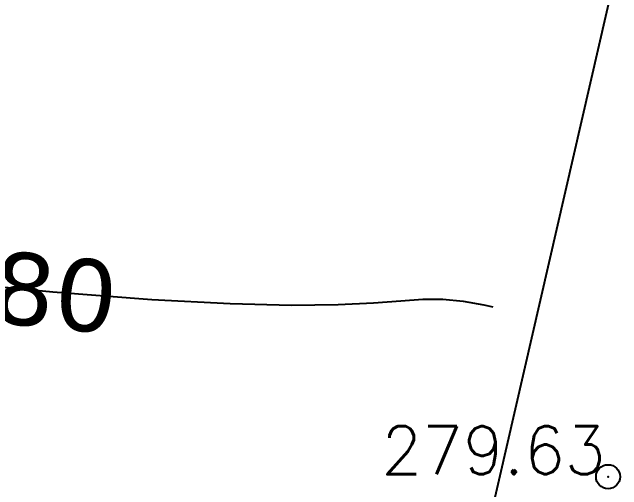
# Model space of a CAD drawing. Header units: millimetres. Extents: x 524954 to 526204, y 9523489 to 9524010.
# Drawn here: x 525815.69 to 525828.38, y 9523722.65 to 9523732.6 of the extents above; entities that cross this region are included whole.
import ezdxf
from ezdxf.enums import TextEntityAlignment as Align

# ---------------------------------------------------------------- set-up
doc = ezdxf.new("R2010")
doc.units = ezdxf.units.MM
doc.header["$PDMODE"] = 32
doc.header["$PDSIZE"] = 0.5
for name, color, linetype in [('Cloture', 7, 'Continuous'), ('CN_10_00', 1, 'Continuous'), ('Cotation Courbes de niveau', 7, 'Continuous'), ('TopoAlt', 3, 'Continuous'), ('TOPOJIS', 7, 'Continuous')]:
    doc.layers.add(name, color=color, linetype=linetype)
doc.styles.add('Simplex 1.0', font='Simplex.shx', dxfattribs={"width": 0.99, "height": 1})
doc.styles.add('Verdana 1.0', font='verdana.ttf', dxfattribs={"width": 0.99, "height": 1})
doc.linetypes.add('LIMITE1', pattern='A,6.35,-2.54,[133,ltypeshp.shx,S=2.54,R=0,X=-2.54,Y=0],-2.54,25.4', length=36.83)

# ---------------------------------------------------------------- blocks, each defined once
blk = doc.blocks.new('TCPOINT M')
at = {"color": 0}
blk.add_point((0, 0), dxfattribs=at)
at = {"layer": 'TopoAlt', "style": 'Simplex 1.0', "width": 0.99}
blk.add_attdef('ALT', (0.15, 0.15), '', height=1, dxfattribs=at)

msp = doc.modelspace()

# ---------------------------------------------------------------- linework, layer by layer
at = {"layer": 'Cloture', "linetype": 'LIMITE1', "ltscale": 0.1, "flags": 128}
msp.add_lwpolyline([(525830.481, 9523743.136), (525825.293, 9523720.582)], dxfattribs=at)
at = {"layer": 'CN_10_00', "elevation": 280, "flags": 128}
msp.add_lwpolyline([(525806.108, 9523727.956), (525808.004, 9523727.713), (525811.131, 9523727.337), (525814.016, 9523727.017), (525816.534, 9523726.77), (525818.594, 9523726.61), (525820.227, 9523726.525), (525821.498, 9523726.496), (525822.47, 9523726.508), (525823.208, 9523726.544), (525823.774, 9523726.585), (525824.233, 9523726.615), (525824.648, 9523726.617), (525825.071, 9523726.577), (525825.505, 9523726.501), (525825.69, 9523726.456)], dxfattribs=at)

# ---------------------------------------------------------------- block references
at = {"layer": 'TOPOJIS'}
ref = msp.add_blockref('TCPOINT M', (525828.089, 9523722.921, 279.63), dxfattribs=at)
ref.add_attrib('ALT', '279.63', dxfattribs={"layer": 'TopoAlt', "height": 1, "style": 'Simplex 1.0', "width": 0.99}).set_placement((525828.039, 9523722.971, 279.63), align=Align.RIGHT)

# ---------------------------------------------------------------- texts
at = {"layer": 'Cotation Courbes de niveau', "style": 'Verdana 1.0', "width": 0.99}
msp.add_text('280', height=1.5, rotation=354.4161, dxfattribs=at).set_placement((525815.937, 9523726.829, 280), align=Align.MIDDLE_CENTER)

doc.saveas('drawing.dxf')
